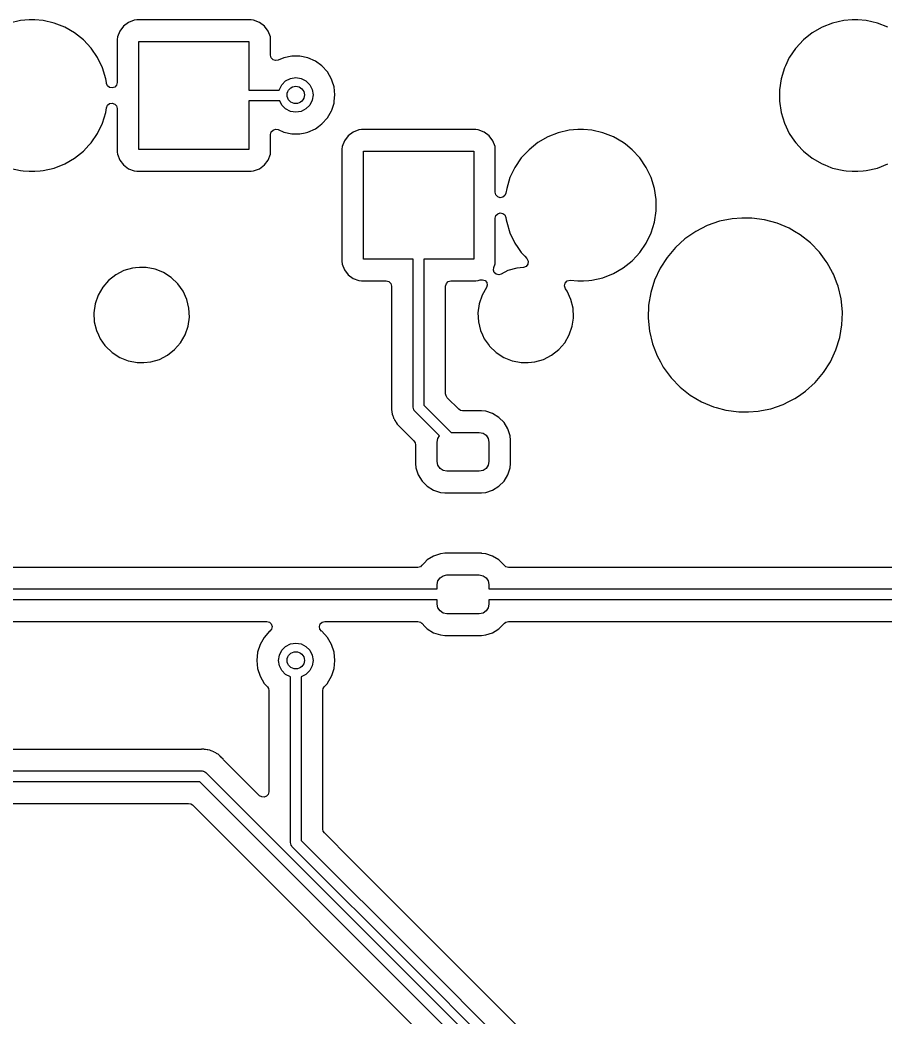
# Model space of a CAD drawing. Extents: x 30 to 259, y -142 to -25.
# Drawn here: x 127.28 to 147.3, y -107.93 to -84.84 of the extents above; entities that cross this region are included whole.
import ezdxf

# ---------------------------------------------------------------- set-up
doc = ezdxf.new("R2010")
doc.units = 0
doc.layers.add('BLACK', color=7, linetype='CONTINUOUS')

msp = doc.modelspace()

# ---------------------------------------------------------------- linework, layer by layer
at = {"layer": 'BLACK', "linetype": 'CONTINUOUS'}
for p, q in [((127.291, -84.8592), (127.035, -84.9176)), ((127.487, -84.8445), (127.291, -84.8592)), ((127.618, -84.8445), (127.487, -84.8445)), ((127.487, -84.8445), (127.487, -84.8445)), ((127.814, -84.8592), (127.618, -84.8445)), ((127.618, -84.8445), (127.618, -84.8445)), ((128.07, -84.9176), (127.814, -84.8592)), ((128.314, -85.0134), (128.07, -84.9176)), ((129.785, -84.9012), (129.67, -84.9875)), ((129.92, -84.8509), (129.785, -84.9012)), ((129.98, -84.8445), (129.92, -84.8509)), ((132.625, -84.8445), (129.98, -84.8445)), ((132.685, -84.8509), (132.625, -84.8445)), ((132.625, -84.8445), (132.625, -84.8445)), ((132.82, -84.9012), (132.685, -84.8509)), ((132.935, -84.9875), (132.82, -84.9012)), ((146.085, -84.9176), (145.841, -85.0134)), ((146.341, -84.8592), (146.085, -84.9176)), ((146.537, -84.8445), (146.341, -84.8592)), ((146.668, -84.8445), (146.537, -84.8445)), ((146.537, -84.8445), (146.537, -84.8445)), ((146.864, -84.8592), (146.668, -84.8445)), ((146.668, -84.8445), (146.668, -84.8445)), ((147.12, -84.9176), (146.864, -84.8592)), ((147.364, -85.0134), (147.12, -84.9176)), ((128.541, -85.1446), (128.314, -85.0134)), ((128.746, -85.3082), (128.541, -85.1446)), ((128.541, -85.1446), (128.541, -85.1446)), ((129.584, -85.1027), (129.533, -85.2375)), ((129.67, -84.9875), (129.584, -85.1027)), ((133.021, -85.1027), (132.935, -84.9875)), ((133.072, -85.2375), (133.021, -85.1027)), ((145.614, -85.1446), (145.409, -85.3082)), ((145.841, -85.0134), (145.614, -85.1446)), ((128.925, -85.5005), (128.746, -85.3082)), ((128.746, -85.3082), (128.746, -85.3082)), ((128.746, -85.3082), (128.746, -85.3082)), ((129.533, -85.2375), (129.527, -85.2971)), ((129.527, -85.2971), (129.527, -86.2953)), ((130.028, -87.845), (130.028, -85.345)), ((130.028, -85.345), (132.577, -85.345)), ((132.577, -85.345), (132.577, -86.47)), ((133.078, -85.2971), (133.072, -85.2375)), ((133.078, -85.6625), (133.078, -85.2971)), ((133.078, -85.2971), (133.078, -85.2971)), ((145.409, -85.3082), (145.23, -85.5005)), ((129.073, -85.7173), (128.925, -85.5005)), ((128.925, -85.5005), (128.925, -85.5005)), ((128.925, -85.5005), (128.925, -85.5005)), ((145.226, -85.5058), (145.088, -85.7095)), ((145.23, -85.5005), (145.226, -85.5058)), ((129.187, -85.9537), (129.073, -85.7173)), ((133.093, -85.7216), (133.078, -85.6625)), ((133.134, -85.7665), (133.093, -85.7216)), ((133.192, -85.7861), (133.134, -85.7665)), ((133.252, -85.7757), (133.192, -85.7861)), ((133.38, -85.7189), (133.252, -85.7757)), ((133.565, -85.6795), (133.38, -85.7189)), ((133.755, -85.6795), (133.565, -85.6795)), ((133.565, -85.6795), (133.565, -85.6795)), ((133.94, -85.7189), (133.755, -85.6795)), ((133.755, -85.6795), (133.755, -85.6795)), ((134.113, -85.7958), (133.94, -85.7189)), ((134.266, -85.9071), (134.113, -85.7958)), ((145.082, -85.7173), (144.991, -85.9075)), ((145.088, -85.7095), (145.082, -85.7173)), ((129.264, -86.2044), (129.187, -85.9537)), ((134.393, -86.0478), (134.266, -85.9071)), ((134.487, -86.2117), (134.393, -86.0478)), ((144.968, -85.9537), (144.891, -86.2044)), ((144.991, -85.9075), (144.968, -85.9537)), ((129.278, -86.2953), (129.264, -86.2044)), ((129.28, -86.3138), (129.278, -86.2953)), ((129.304, -86.3702), (129.28, -86.3138)), ((129.527, -86.2953), (129.512, -86.3546)), ((133.336, -86.3449), (133.425, -86.2564)), ((133.425, -86.2564), (133.536, -86.1996)), ((133.536, -86.1996), (133.66, -86.18)), ((133.66, -86.18), (133.784, -86.1996)), ((133.784, -86.1996), (133.895, -86.2564)), ((133.895, -86.2564), (133.984, -86.3449)), ((134.503, -86.2609), (134.487, -86.2117)), ((134.546, -86.3917), (134.503, -86.2609)), ((144.891, -86.2044), (144.852, -86.4638)), ((129.352, -86.4083), (129.304, -86.3702)), ((129.412, -86.419), (129.352, -86.4083)), ((129.47, -86.3995), (129.412, -86.419)), ((129.512, -86.3546), (129.47, -86.3995)), ((132.577, -86.47), (133.277, -86.47)), ((133.277, -86.47), (133.28, -86.4564)), ((133.28, -86.4564), (133.336, -86.3449)), ((133.984, -86.3449), (134.04, -86.4564)), ((134.04, -86.4564), (134.06, -86.58)), ((134.565, -86.58), (134.546, -86.3917)), ((144.852, -86.4638), (144.852, -86.7262)), ((129.304, -86.8198), (129.352, -86.7817)), ((129.352, -86.7817), (129.412, -86.771)), ((129.412, -86.771), (129.47, -86.7905)), ((129.47, -86.7905), (129.512, -86.8354)), ((133.288, -86.72), (132.577, -86.72)), ((132.577, -86.72), (132.577, -87.845)), ((133.336, -86.8151), (133.288, -86.72)), ((134.04, -86.7036), (133.984, -86.8151)), ((134.06, -86.58), (134.04, -86.7036)), ((134.492, -86.9337), (134.546, -86.7683)), ((134.546, -86.7683), (134.55, -86.7262)), ((134.55, -86.7262), (134.565, -86.58)), ((144.852, -86.7262), (144.891, -86.9856)), ((129.187, -87.2363), (129.264, -86.9856)), ((129.264, -86.9856), (129.28, -86.8762)), ((129.28, -86.8762), (129.304, -86.8198)), ((129.512, -86.8354), (129.527, -86.8947)), ((129.527, -86.8947), (129.527, -87.8929)), ((133.425, -86.9036), (133.336, -86.8151)), ((133.536, -86.9604), (133.425, -86.9036)), ((133.66, -86.98), (133.536, -86.9604)), ((133.784, -86.9604), (133.66, -86.98)), ((133.895, -86.9036), (133.784, -86.9604)), ((133.984, -86.8151), (133.895, -86.9036)), ((134.393, -87.1122), (134.487, -86.9483)), ((134.487, -86.9483), (134.492, -86.9337)), ((144.891, -86.9856), (144.968, -87.2363)), ((129.073, -87.4727), (129.187, -87.2363)), ((134.183, -87.3129), (134.266, -87.2529)), ((134.266, -87.2529), (134.393, -87.1122)), ((144.968, -87.2363), (145.082, -87.4727)), ((128.925, -87.6895), (129.073, -87.4727)), ((133.078, -87.4975), (133.093, -87.4384)), ((133.093, -87.4384), (133.134, -87.3935)), ((133.134, -87.3935), (133.192, -87.3739)), ((133.192, -87.3739), (133.252, -87.3843)), ((133.252, -87.3843), (133.38, -87.4411)), ((133.38, -87.4411), (133.565, -87.4805)), ((133.565, -87.4805), (133.565, -87.4805)), ((133.565, -87.4805), (133.755, -87.4805)), ((133.755, -87.4805), (133.878, -87.4543)), ((133.755, -87.4805), (133.755, -87.4805)), ((133.878, -87.4543), (133.94, -87.4411)), ((133.94, -87.4411), (134.113, -87.3642)), ((134.113, -87.3642), (134.183, -87.3129)), ((134.985, -87.4412), (134.87, -87.5275)), ((135.12, -87.3909), (134.985, -87.4412)), ((135.18, -87.3845), (135.12, -87.3909)), ((137.825, -87.3845), (135.18, -87.3845)), ((137.885, -87.3909), (137.825, -87.3845)), ((137.825, -87.3845), (137.825, -87.3845)), ((138.02, -87.4412), (137.885, -87.3909)), ((138.135, -87.5275), (138.02, -87.4412)), ((139.735, -87.4576), (139.491, -87.5534)), ((139.991, -87.3992), (139.735, -87.4576)), ((140.187, -87.3845), (139.991, -87.3992)), ((140.318, -87.3845), (140.187, -87.3845)), ((140.187, -87.3845), (140.187, -87.3845)), ((140.514, -87.3992), (140.318, -87.3845)), ((140.318, -87.3845), (140.318, -87.3845)), ((140.77, -87.4576), (140.514, -87.3992)), ((141.014, -87.5534), (140.77, -87.4576)), ((145.082, -87.4727), (145.202, -87.6477)), ((128.873, -87.7459), (128.925, -87.6895)), ((128.925, -87.6895), (128.925, -87.6895)), ((128.925, -87.6895), (128.925, -87.6895)), ((133.078, -87.8929), (133.078, -87.4975)), ((134.784, -87.6427), (134.733, -87.7775)), ((134.87, -87.5275), (134.784, -87.6427)), ((138.221, -87.6427), (138.135, -87.5275)), ((138.272, -87.7775), (138.221, -87.6427)), ((139.264, -87.6846), (139.059, -87.8482)), ((139.491, -87.5534), (139.264, -87.6846)), ((141.241, -87.6846), (141.014, -87.5534)), ((141.29, -87.7232), (141.241, -87.6846)), ((145.202, -87.6477), (145.23, -87.6895)), ((145.23, -87.6895), (145.377, -87.8482)), ((128.541, -88.0454), (128.746, -87.8818)), ((128.746, -87.8818), (128.873, -87.7459)), ((129.527, -87.8929), (129.528, -87.9062)), ((129.528, -87.9062), (129.533, -87.9525)), ((132.577, -87.845), (130.028, -87.845)), ((133.072, -87.9525), (133.078, -87.8929)), ((134.733, -87.7775), (134.727, -87.8371)), ((134.727, -87.8371), (134.727, -90.4329)), ((135.227, -90.385), (135.227, -87.885)), ((135.227, -87.885), (137.778, -87.885)), ((137.778, -87.885), (137.778, -90.385)), ((138.273, -87.7949), (138.272, -87.7775)), ((138.278, -87.8371), (138.273, -87.7949)), ((138.278, -88.8353), (138.278, -87.8371)), ((139.059, -87.8482), (138.88, -88.0405)), ((141.446, -87.8482), (141.29, -87.7232)), ((141.625, -88.0405), (141.446, -87.8482)), ((141.446, -87.8482), (141.446, -87.8482)), ((141.446, -87.8482), (141.446, -87.8482)), ((145.377, -87.8482), (145.409, -87.8818)), ((145.409, -87.8818), (145.614, -88.0454)), ((128.07, -88.2724), (128.314, -88.1766)), ((128.314, -88.1766), (128.541, -88.0454)), ((129.533, -87.9525), (129.584, -88.0873)), ((129.584, -88.0873), (129.67, -88.2025)), ((132.935, -88.2025), (133.021, -88.0873)), ((133.021, -88.0873), (133.072, -87.9525)), ((138.88, -88.0405), (138.732, -88.2573)), ((141.773, -88.2573), (141.625, -88.0405)), ((141.625, -88.0405), (141.625, -88.0405)), ((141.625, -88.0405), (141.625, -88.0405)), ((145.614, -88.0454), (145.841, -88.1766)), ((145.841, -88.1766), (145.907, -88.2025)), ((147.12, -88.2724), (147.364, -88.1766)), ((127.035, -88.2724), (127.291, -88.3308)), ((127.291, -88.3308), (127.347, -88.335)), ((127.347, -88.335), (127.487, -88.3455)), ((127.487, -88.3455), (127.487, -88.3455)), ((127.487, -88.3455), (127.618, -88.3455)), ((127.618, -88.3455), (127.741, -88.3363)), ((127.618, -88.3455), (127.618, -88.3455)), ((127.741, -88.3363), (127.814, -88.3308)), ((127.814, -88.3308), (128.07, -88.2724)), ((129.67, -88.2025), (129.785, -88.2888)), ((129.785, -88.2888), (129.92, -88.3391)), ((129.92, -88.3391), (129.98, -88.3455)), ((129.98, -88.3455), (132.625, -88.3455)), ((132.625, -88.3455), (132.685, -88.3391)), ((132.685, -88.3391), (132.82, -88.2888)), ((132.82, -88.2888), (132.935, -88.2025)), ((138.732, -88.2573), (138.618, -88.4937)), ((141.887, -88.4937), (141.773, -88.2573)), ((145.907, -88.2025), (146.047, -88.2573)), ((146.047, -88.2573), (146.085, -88.2724)), ((146.085, -88.2724), (146.341, -88.3308)), ((146.341, -88.3308), (146.397, -88.335)), ((146.397, -88.335), (146.537, -88.3455)), ((146.537, -88.3455), (146.537, -88.3455)), ((146.537, -88.3455), (146.668, -88.3455)), ((146.668, -88.3455), (146.791, -88.3363)), ((146.668, -88.3455), (146.668, -88.3455)), ((146.791, -88.3363), (146.864, -88.3308)), ((146.864, -88.3308), (147.12, -88.2724)), ((138.618, -88.4937), (138.541, -88.7444)), ((141.964, -88.7444), (141.887, -88.4937)), ((138.293, -88.8946), (138.278, -88.8353)), ((138.525, -88.8538), (138.501, -88.9102)), ((138.541, -88.7444), (138.525, -88.8538)), ((142.003, -89.0038), (141.964, -88.7444)), ((138.335, -88.9395), (138.293, -88.8946)), ((138.393, -88.959), (138.335, -88.9395)), ((138.453, -88.9483), (138.393, -88.959)), ((138.501, -88.9102), (138.453, -88.9483)), ((142.003, -89.2662), (142.003, -89.0038)), ((138.293, -89.3754), (138.335, -89.3305)), ((138.335, -89.3305), (138.393, -89.311)), ((138.393, -89.311), (138.453, -89.3217)), ((138.453, -89.3217), (138.501, -89.3598)), ((141.964, -89.5256), (142.003, -89.2662)), ((138.278, -89.4347), (138.293, -89.3754)), ((138.278, -90.4329), (138.278, -89.4347)), ((138.501, -89.3598), (138.525, -89.4162)), ((138.525, -89.4162), (138.533, -89.4707)), ((138.533, -89.4707), (138.541, -89.5256)), ((138.541, -89.5256), (138.618, -89.7763)), ((141.887, -89.7763), (141.964, -89.5256)), ((143.468, -89.5055), (143.184, -89.6041)), ((143.763, -89.4456), (143.468, -89.5055)), ((143.987, -89.4306), (143.763, -89.4456)), ((144.213, -89.4306), (143.987, -89.4306)), ((143.987, -89.4306), (143.987, -89.4306)), ((144.511, -89.4707), (144.213, -89.4306)), ((144.8, -89.55), (144.511, -89.4707)), ((144.511, -89.4707), (144.511, -89.4707)), ((144.511, -89.4707), (144.511, -89.4707)), ((144.896, -89.5906), (144.8, -89.55)), ((138.618, -89.7763), (138.732, -90.0127)), ((141.773, -90.0127), (141.887, -89.7763)), ((142.916, -89.7396), (142.668, -89.9097)), ((143.184, -89.6041), (142.916, -89.7396)), ((145.077, -89.6673), (144.896, -89.5906)), ((145.206, -89.7439), (145.077, -89.6673)), ((145.336, -89.8205), (145.206, -89.7439)), ((138.732, -90.0127), (138.799, -90.1112)), ((141.625, -90.2295), (141.773, -90.0127)), ((142.668, -89.9097), (142.446, -90.1112)), ((145.571, -90.0067), (145.336, -89.8205)), ((145.336, -89.8205), (145.336, -89.8205)), ((145.336, -89.8205), (145.336, -89.8205)), ((145.78, -90.2227), (145.571, -90.0067)), ((138.799, -90.1112), (138.88, -90.2295)), ((138.88, -90.2295), (138.959, -90.3146)), ((141.546, -90.3148), (141.625, -90.2295)), ((141.625, -90.2295), (141.625, -90.2295)), ((141.625, -90.2295), (141.625, -90.2295)), ((142.446, -90.1112), (142.252, -90.3407)), ((145.935, -90.4329), (145.78, -90.2227)), ((134.727, -90.4329), (134.733, -90.4925)), ((136.377, -90.385), (135.227, -90.385)), ((136.377, -93.8125), (136.377, -90.385)), ((137.778, -90.385), (136.627, -90.385)), ((136.627, -90.385), (136.627, -93.7607)), ((138.272, -90.4925), (138.278, -90.4329)), ((138.959, -90.3146), (139.007, -90.366)), ((139.007, -90.366), (139.038, -90.4267)), ((139.038, -90.4267), (139.032, -90.4945)), ((141.241, -90.5854), (141.446, -90.4218)), ((141.446, -90.4218), (141.546, -90.3148)), ((142.252, -90.3407), (142.09, -90.594)), ((145.959, -90.4646), (145.935, -90.4329)), ((146.082, -90.6894), (145.959, -90.4646)), ((129.681, -90.6478), (129.494, -90.7442)), ((129.883, -90.5886), (129.681, -90.6478)), ((129.953, -90.5819), (129.883, -90.5886)), ((130.04, -90.5736), (129.953, -90.5819)), ((130.198, -90.5736), (130.04, -90.5736)), ((130.404, -90.6134), (130.198, -90.5736)), ((130.198, -90.5736), (130.198, -90.5736)), ((130.427, -90.6223), (130.404, -90.6134)), ((130.404, -90.6134), (130.404, -90.6134)), ((130.404, -90.6134), (130.404, -90.6134)), ((130.599, -90.6916), (130.427, -90.6223)), ((130.776, -90.8053), (130.599, -90.6916)), ((134.733, -90.4925), (134.734, -90.4945)), ((134.734, -90.4945), (134.784, -90.6273)), ((134.784, -90.6273), (134.87, -90.7425)), ((138.234, -90.6342), (138.241, -90.5756)), ((138.255, -90.6894), (138.234, -90.6342)), ((138.241, -90.5756), (138.272, -90.4925)), ((138.299, -90.7286), (138.255, -90.6894)), ((138.571, -90.6478), (138.414, -90.7291)), ((138.773, -90.5886), (138.571, -90.6478)), ((138.928, -90.5738), (138.773, -90.5886)), ((138.991, -90.549), (138.928, -90.5738)), ((139.032, -90.4945), (138.991, -90.549)), ((141.014, -90.7166), (141.241, -90.5854)), ((142.09, -90.594), (141.963, -90.8665)), ((146.103, -90.7281), (146.082, -90.6894)), ((129.329, -90.8743), (129.191, -91.0332)), ((129.494, -90.7442), (129.329, -90.8743)), ((130.929, -90.9505), (130.776, -90.8053)), ((130.776, -90.8053), (130.776, -90.8053)), ((130.776, -90.8053), (130.776, -90.8053)), ((134.87, -90.7425), (134.985, -90.8288)), ((134.985, -90.8288), (135.12, -90.8791)), ((135.12, -90.8791), (135.18, -90.8855)), ((135.18, -90.8855), (135.753, -90.8855)), ((135.753, -90.8855), (135.815, -90.9021)), ((135.815, -90.9021), (135.86, -90.9475)), ((137.145, -90.9475), (137.19, -90.9021)), ((137.19, -90.9021), (137.252, -90.8855)), ((137.252, -90.8855), (137.825, -90.8855)), ((137.825, -90.8855), (137.885, -90.8791)), ((137.825, -90.8855), (137.825, -90.8855)), ((137.885, -90.8791), (137.925, -90.864)), ((137.925, -90.864), (137.985, -90.8573)), ((137.985, -90.8573), (138.041, -90.8796)), ((138.041, -90.8796), (138.08, -90.9255)), ((138.08, -90.9255), (138.093, -90.9844)), ((138.356, -90.7429), (138.299, -90.7286)), ((138.414, -90.7291), (138.356, -90.7429)), ((139.88, -91.0026), (139.895, -90.9352)), ((139.895, -90.9352), (139.945, -90.8868)), ((139.945, -90.8868), (140.013, -90.8724)), ((140.013, -90.8724), (140.187, -90.8855)), ((140.187, -90.8855), (140.187, -90.8855)), ((140.187, -90.8855), (140.318, -90.8855)), ((140.318, -90.8855), (140.441, -90.8763)), ((140.318, -90.8855), (140.318, -90.8855)), ((140.441, -90.8763), (140.514, -90.8708)), ((140.514, -90.8708), (140.77, -90.8124)), ((140.77, -90.8124), (141.014, -90.7166)), ((141.963, -90.8665), (141.874, -91.1535)), ((146.189, -90.9505), (146.103, -90.7281)), ((129.191, -91.0332), (129.086, -91.2154)), ((131.051, -91.1218), (130.929, -90.9505)), ((130.929, -90.9505), (130.929, -90.9505)), ((131.138, -91.3131), (131.051, -91.1218)), ((131.051, -91.1218), (131.051, -91.1218)), ((131.051, -91.1218), (131.051, -91.1218)), ((135.86, -90.9475), (135.877, -91.0095)), ((135.877, -91.0095), (135.877, -93.7298)), ((137.128, -91.0095), (137.145, -90.9475)), ((137.128, -93.502), (137.128, -91.0095)), ((138.076, -91.0422), (137.976, -91.2154)), ((138.093, -90.9844), (138.076, -91.0422)), ((139.902, -91.068), (139.88, -91.0026)), ((139.941, -91.1218), (139.902, -91.068)), ((140.028, -91.3131), (139.941, -91.1218)), ((139.941, -91.1218), (139.941, -91.1218)), ((139.941, -91.1218), (139.941, -91.1218)), ((141.874, -91.1535), (141.824, -91.4498)), ((146.211, -91.0086), (146.189, -90.9505)), ((146.281, -91.3009), (146.211, -91.0086)), ((129.086, -91.2154), (129.017, -91.4142)), ((131.188, -91.5175), (131.138, -91.3131)), ((137.976, -91.2154), (137.907, -91.4142)), ((140.078, -91.5175), (140.028, -91.3131)), ((146.311, -91.5998), (146.281, -91.3009)), ((129.017, -91.4142), (128.987, -91.6224)), ((128.987, -91.6224), (128.997, -91.8325)), ((128.987, -91.6224), (128.987, -91.6224)), ((131.198, -91.7276), (131.188, -91.5175)), ((137.907, -91.4142), (137.877, -91.6224)), ((137.877, -91.6224), (137.877, -91.6224)), ((137.877, -91.6224), (137.887, -91.8325)), ((140.088, -91.7276), (140.078, -91.5175)), ((141.824, -91.4498), (141.814, -91.7502)), ((146.301, -91.9002), (146.31, -91.6224)), ((146.31, -91.6224), (146.311, -91.5998)), ((128.997, -91.8325), (129.047, -92.0369)), ((131.168, -91.9358), (131.198, -91.7276)), ((137.887, -91.8325), (137.937, -92.0369)), ((140.058, -91.9358), (140.084, -91.7502)), ((140.084, -91.7502), (140.088, -91.7276)), ((141.814, -91.7502), (141.844, -92.0491)), ((129.047, -92.0369), (129.092, -92.1346)), ((131.099, -92.1346), (131.168, -91.9358)), ((137.937, -92.0369), (137.982, -92.1346)), ((139.989, -92.1346), (140.058, -91.9358)), ((141.844, -92.0491), (141.914, -92.3414)), ((146.251, -92.1965), (146.301, -91.9002)), ((129.092, -92.1346), (129.134, -92.2282)), ((129.134, -92.2282), (129.243, -92.3812)), ((130.856, -92.4757), (130.994, -92.3168)), ((130.994, -92.3168), (131.099, -92.1346)), ((137.982, -92.1346), (138.024, -92.2282)), ((138.024, -92.2282), (138.133, -92.3812)), ((139.746, -92.4757), (139.884, -92.3168)), ((139.884, -92.3168), (139.989, -92.1346)), ((146.162, -92.4835), (146.251, -92.1965)), ((129.243, -92.3812), (129.256, -92.3995)), ((129.256, -92.3995), (129.409, -92.5447)), ((129.409, -92.5447), (129.409, -92.5447)), ((129.409, -92.5447), (129.409, -92.5447)), ((129.409, -92.5447), (129.586, -92.6584)), ((130.691, -92.6058), (130.856, -92.4757)), ((138.133, -92.3812), (138.146, -92.3995)), ((138.146, -92.3995), (138.299, -92.5447)), ((138.299, -92.5447), (138.299, -92.5447)), ((138.299, -92.5447), (138.299, -92.5447)), ((138.299, -92.5447), (138.476, -92.6584)), ((139.581, -92.6058), (139.746, -92.4757)), ((141.914, -92.3414), (142.022, -92.6219)), ((146.035, -92.756), (146.162, -92.4835)), ((129.586, -92.6584), (129.586, -92.6584)), ((129.586, -92.6584), (129.781, -92.7366)), ((129.781, -92.7366), (129.91, -92.7614)), ((129.91, -92.7614), (129.987, -92.7764)), ((129.987, -92.7764), (129.987, -92.7764)), ((129.987, -92.7764), (130.145, -92.7764)), ((130.145, -92.7764), (130.302, -92.7614)), ((130.145, -92.7764), (130.145, -92.7764)), ((130.302, -92.7614), (130.504, -92.7022)), ((130.504, -92.7022), (130.691, -92.6058)), ((138.476, -92.6584), (138.476, -92.6584)), ((138.476, -92.6584), (138.671, -92.7366)), ((138.671, -92.7366), (138.8, -92.7614)), ((138.8, -92.7614), (138.877, -92.7764)), ((138.877, -92.7764), (138.877, -92.7764)), ((138.877, -92.7764), (139.035, -92.7764)), ((139.035, -92.7764), (139.192, -92.7614)), ((139.035, -92.7764), (139.035, -92.7764)), ((139.192, -92.7614), (139.394, -92.7022)), ((139.394, -92.7022), (139.581, -92.6058)), ((142.022, -92.6219), (142.099, -92.7614)), ((142.099, -92.7614), (142.166, -92.8854)), ((145.873, -93.0093), (146.035, -92.756)), ((142.166, -92.8854), (142.345, -93.1273)), ((145.679, -93.2388), (145.873, -93.0093)), ((142.345, -93.1273), (142.554, -93.3433)), ((145.457, -93.4403), (145.679, -93.2388)), ((142.554, -93.3433), (142.789, -93.5295)), ((145.292, -93.5534), (145.457, -93.4403)), ((137.137, -93.5495), (137.128, -93.502)), ((137.164, -93.5897), (137.137, -93.5495)), ((137.43, -93.8557), (137.164, -93.5897)), ((142.789, -93.5295), (143.048, -93.6827)), ((143.048, -93.6827), (143.325, -93.8)), ((144.941, -93.7459), (145.075, -93.6782)), ((145.075, -93.6782), (145.209, -93.6104)), ((145.209, -93.6104), (145.292, -93.5534)), ((135.877, -93.7298), (135.875, -93.7503)), ((135.875, -93.7503), (135.877, -93.8204)), ((135.877, -93.8204), (135.877, -93.8243)), ((135.877, -93.8243), (135.877, -93.8518)), ((135.877, -93.8518), (135.878, -93.8558)), ((135.878, -93.8558), (135.878, -93.8675)), ((135.878, -93.8675), (135.88, -93.9111)), ((135.88, -93.9111), (135.885, -93.9304)), ((135.885, -93.9304), (135.889, -93.9494)), ((136.386, -93.8422), (136.377, -93.8125)), ((136.393, -93.8724), (136.386, -93.8422)), ((136.397, -93.8775), (136.393, -93.8724)), ((136.397, -93.8801), (136.397, -93.8775)), ((136.401, -93.883), (136.397, -93.8801)), ((136.414, -93.9009), (136.401, -93.883)), ((136.988, -94.4745), (136.414, -93.9009)), ((136.627, -93.7607), (137.259, -94.3925)), ((137.47, -93.8826), (137.43, -93.8557)), ((137.518, -93.892), (137.47, -93.8826)), ((137.956, -93.892), (137.518, -93.892)), ((138.055, -93.9021), (137.956, -93.892)), ((138.216, -93.9555), (138.055, -93.9021)), ((143.325, -93.8), (143.325, -93.8)), ((143.325, -93.8), (143.325, -93.8)), ((143.325, -93.8), (143.389, -93.8175)), ((143.389, -93.8175), (143.614, -93.8793)), ((143.614, -93.8793), (143.912, -93.9194)), ((143.912, -93.9194), (144.138, -93.9194)), ((144.138, -93.9194), (144.362, -93.9044)), ((144.138, -93.9194), (144.138, -93.9194)), ((144.362, -93.9044), (144.436, -93.8894)), ((144.436, -93.8894), (144.657, -93.8445)), ((144.657, -93.8445), (144.941, -93.7459)), ((135.889, -93.9494), (135.892, -93.9693)), ((135.892, -93.9693), (135.908, -94.0099)), ((135.908, -94.0099), (135.912, -94.021)), ((135.912, -94.021), (135.924, -94.0629)), ((135.924, -94.0629), (135.934, -94.0801)), ((135.934, -94.0801), (135.943, -94.0976)), ((135.943, -94.0976), (135.95, -94.1162)), ((135.95, -94.1162), (135.95, -94.1162)), ((135.95, -94.1162), (135.976, -94.1516)), ((135.976, -94.1516), (135.982, -94.1613)), ((135.982, -94.1613), (136.004, -94.1989)), ((138.361, -94.0445), (138.216, -93.9555)), ((138.48, -94.1645), (138.361, -94.0445)), ((138.57, -94.3088), (138.48, -94.1645)), ((136.004, -94.1989), (136.004, -94.1989)), ((136.004, -94.1989), (136.004, -94.1989)), ((136.004, -94.1989), (136.018, -94.2131)), ((136.018, -94.2131), (136.031, -94.2279)), ((136.031, -94.2279), (136.043, -94.2441)), ((136.043, -94.2441), (136.077, -94.2719)), ((136.077, -94.2719), (136.085, -94.2798)), ((136.085, -94.2798), (136.396, -94.5903)), ((137.259, -94.3925), (137.907, -94.3925)), ((137.907, -94.3925), (137.994, -94.4096)), ((138.623, -94.4698), (138.57, -94.3088)), ((138.57, -94.3088), (138.57, -94.3088)), ((138.57, -94.3088), (138.57, -94.3088)), ((136.396, -94.5903), (136.423, -94.6305)), ((136.423, -94.6305), (136.432, -94.678)), ((136.933, -94.6175), (136.95, -94.5314)), ((136.933, -95.0675), (136.933, -94.6175)), ((136.95, -94.5314), (136.988, -94.4745)), ((137.994, -94.4096), (138.067, -94.4584)), ((138.067, -94.4584), (138.115, -94.5314)), ((138.115, -94.5314), (138.132, -94.6175)), ((138.132, -94.6175), (138.132, -95.0675)), ((138.633, -94.5692), (138.623, -94.4698)), ((138.633, -95.1158), (138.633, -94.5692)), ((136.432, -94.678), (136.432, -95.1158)), ((136.95, -95.1536), (136.933, -95.0675)), ((138.132, -95.0675), (138.115, -95.1536)), ((136.432, -95.1158), (136.442, -95.2152)), ((136.442, -95.2152), (136.495, -95.3762)), ((136.998, -95.2266), (136.95, -95.1536)), ((137.071, -95.2754), (136.998, -95.2266)), ((137.157, -95.2925), (137.071, -95.2754)), ((137.907, -95.2925), (137.157, -95.2925)), ((137.994, -95.2754), (137.907, -95.2925)), ((138.067, -95.2266), (137.994, -95.2754)), ((138.115, -95.1536), (138.067, -95.2266)), ((138.57, -95.3762), (138.623, -95.2152)), ((138.623, -95.2152), (138.633, -95.1158)), ((136.495, -95.3762), (136.585, -95.5205)), ((136.585, -95.5205), (136.704, -95.6405)), ((138.361, -95.6405), (138.48, -95.5205)), ((138.48, -95.5205), (138.57, -95.3762)), ((136.704, -95.6405), (136.849, -95.7295)), ((136.849, -95.7295), (136.849, -95.7295)), ((136.849, -95.7295), (136.849, -95.7295)), ((136.849, -95.7295), (137.01, -95.7828)), ((137.01, -95.7828), (137.109, -95.793)), ((137.109, -95.793), (137.956, -95.793)), ((137.956, -95.793), (138.055, -95.7828)), ((138.055, -95.7828), (138.216, -95.7295)), ((138.216, -95.7295), (138.361, -95.6405)), ((136.639, -97.4096), (136.585, -97.4645)), ((136.704, -97.3445), (136.639, -97.4096)), ((136.849, -97.2555), (136.704, -97.3445)), ((137.01, -97.2021), (136.849, -97.2555)), ((137.109, -97.192), (137.01, -97.2021)), ((137.956, -97.192), (137.109, -97.192)), ((137.966, -97.193), (137.956, -97.192)), ((138.055, -97.2021), (137.966, -97.193)), ((138.216, -97.2555), (138.055, -97.2021)), ((138.361, -97.3445), (138.216, -97.2555)), ((138.48, -97.4645), (138.361, -97.3445)), ((138.361, -97.3445), (138.361, -97.3445)), ((138.361, -97.3445), (138.361, -97.3445)), ((136.483, -97.517), (119.532, -97.517)), ((136.543, -97.5013), (136.483, -97.517)), ((136.573, -97.4731), (136.543, -97.5013)), ((136.574, -97.4747), (136.573, -97.4731)), ((136.585, -97.4645), (136.574, -97.4747)), ((136.585, -97.4645), (136.585, -97.4645)), ((138.491, -97.4747), (138.48, -97.4645)), ((138.48, -97.4645), (138.48, -97.4645)), ((138.492, -97.4731), (138.491, -97.4747)), ((138.522, -97.5013), (138.492, -97.4731)), ((138.582, -97.517), (138.522, -97.5013)), ((155.533, -97.517), (138.582, -97.517)), ((136.933, -97.9175), (136.95, -97.8314)), ((136.95, -97.8314), (136.998, -97.7584)), ((136.998, -97.7584), (137.071, -97.7096)), ((137.071, -97.7096), (137.157, -97.6925)), ((137.157, -97.6925), (137.907, -97.6925)), ((137.907, -97.6925), (137.994, -97.7096)), ((137.994, -97.7096), (138.067, -97.7584)), ((138.067, -97.7584), (138.115, -97.8314)), ((138.115, -97.8314), (138.132, -97.9175)), ((119.082, -98.0175), (136.933, -98.0175)), ((136.933, -98.0175), (136.933, -97.9175)), ((138.132, -97.9175), (138.132, -98.0175)), ((138.132, -98.0175), (155.982, -98.0175)), ((136.933, -98.2675), (119.082, -98.2675)), ((136.933, -98.3675), (136.933, -98.2675)), ((155.982, -98.2675), (138.132, -98.2675)), ((138.132, -98.2675), (138.132, -98.3675)), ((136.95, -98.4536), (136.933, -98.3675)), ((136.998, -98.5266), (136.95, -98.4536)), ((137.071, -98.5754), (136.998, -98.5266)), ((138.067, -98.5266), (137.994, -98.5754)), ((138.115, -98.4536), (138.067, -98.5266)), ((138.132, -98.3675), (138.115, -98.4536)), ((119.532, -98.768), (132.988, -98.768)), ((132.988, -98.768), (133.048, -98.7833)), ((133.048, -98.7833), (133.093, -98.8256)), ((134.227, -98.8256), (134.272, -98.7833)), ((134.272, -98.7833), (134.332, -98.768)), ((134.332, -98.768), (136.483, -98.768)), ((136.483, -98.768), (136.543, -98.7837)), ((136.543, -98.7837), (136.573, -98.8118)), ((137.157, -98.5925), (137.071, -98.5754)), ((137.907, -98.5925), (137.157, -98.5925)), ((137.994, -98.5754), (137.907, -98.5925)), ((138.492, -98.8118), (138.522, -98.7837)), ((138.522, -98.7837), (138.582, -98.768)), ((138.582, -98.768), (155.533, -98.768)), ((133.054, -98.9971), (132.927, -99.1378)), ((133.061, -98.9923), (133.054, -98.9971)), ((133.1, -98.9448), (133.061, -98.9923)), ((133.093, -98.8256), (133.112, -98.8842)), ((133.112, -98.8842), (133.1, -98.9448)), ((134.208, -98.8842), (134.227, -98.8256)), ((134.22, -98.9448), (134.208, -98.8842)), ((134.259, -98.9923), (134.22, -98.9448)), ((134.266, -98.9971), (134.259, -98.9923)), ((134.393, -99.1378), (134.266, -98.9971)), ((136.573, -98.8118), (136.574, -98.8103)), ((136.574, -98.8103), (136.585, -98.8205)), ((136.585, -98.8205), (136.585, -98.8205)), ((136.585, -98.8205), (136.648, -98.8842)), ((136.648, -98.8842), (136.704, -98.9405)), ((136.704, -98.9405), (136.849, -99.0295)), ((138.216, -99.0295), (138.276, -98.9923)), ((138.276, -98.9923), (138.361, -98.9405)), ((138.361, -98.9405), (138.48, -98.8205)), ((138.361, -98.9405), (138.361, -98.9405)), ((138.361, -98.9405), (138.361, -98.9405)), ((138.48, -98.8205), (138.491, -98.8103)), ((138.48, -98.8205), (138.48, -98.8205)), ((138.491, -98.8103), (138.492, -98.8118)), ((132.927, -99.1378), (132.833, -99.3017)), ((134.487, -99.3017), (134.393, -99.1378)), ((136.849, -99.0295), (136.849, -99.0295)), ((136.849, -99.0295), (136.849, -99.0295)), ((136.849, -99.0295), (137.01, -99.0828)), ((137.01, -99.0828), (137.109, -99.093)), ((137.109, -99.093), (137.956, -99.093)), ((137.956, -99.093), (138.055, -99.0828)), ((138.055, -99.0828), (138.216, -99.0295)), ((132.774, -99.4817), (132.755, -99.67)), ((132.833, -99.3017), (132.774, -99.4817)), ((133.28, -99.5464), (133.336, -99.4349)), ((133.336, -99.4349), (133.425, -99.3464)), ((133.425, -99.3464), (133.536, -99.2896)), ((133.536, -99.2896), (133.66, -99.27)), ((133.66, -99.27), (133.784, -99.2896)), ((133.784, -99.2896), (133.895, -99.3464)), ((133.895, -99.3464), (133.984, -99.4349)), ((133.984, -99.4349), (134.04, -99.5464)), ((134.546, -99.4817), (134.487, -99.3017)), ((134.487, -99.3017), (134.487, -99.3017)), ((134.565, -99.67), (134.546, -99.4817)), ((132.755, -99.67), (132.774, -99.8583)), ((133.26, -99.67), (133.28, -99.5464)), ((133.28, -99.7936), (133.26, -99.67)), ((134.04, -99.5464), (134.06, -99.67)), ((134.06, -99.67), (134.04, -99.7936)), ((134.546, -99.8583), (134.565, -99.67)), ((132.774, -99.8583), (132.833, -100.038)), ((133.336, -99.9051), (133.28, -99.7936)), ((133.425, -99.9936), (133.336, -99.9051)), ((133.984, -99.9051), (133.895, -99.9936)), ((134.04, -99.7936), (133.984, -99.9051)), ((134.501, -99.9958), (134.546, -99.8583)), ((132.833, -100.038), (132.927, -100.202)), ((133.535, -100.05), (133.425, -99.9936)), ((133.535, -103.889), (133.535, -100.05)), ((133.895, -99.9936), (133.785, -100.05)), ((133.785, -100.05), (133.785, -103.837)), ((134.396, -100.196), (134.487, -100.038)), ((134.487, -100.038), (134.501, -99.9958)), ((132.927, -100.202), (132.946, -100.222)), ((132.946, -100.222), (133.003, -100.286)), ((133.003, -100.286), (133.026, -100.324)), ((133.026, -100.324), (133.034, -100.369)), ((133.034, -100.369), (133.034, -102.715)), ((134.285, -100.369), (134.294, -100.324)), ((134.285, -103.578), (134.285, -100.369)), ((134.294, -100.324), (134.317, -100.286)), ((134.317, -100.286), (134.393, -100.202)), ((134.393, -100.202), (134.396, -100.196)), ((131.455, -101.73), (117.356, -101.73)), ((131.467, -101.73), (131.455, -101.73)), ((131.477, -101.729), (131.467, -101.73)), ((131.51, -101.725), (131.477, -101.729)), ((131.523, -101.727), (131.51, -101.725)), ((131.51, -101.725), (131.51, -101.725)), ((131.53, -101.729), (131.523, -101.727)), ((131.55, -101.73), (131.53, -101.729)), ((131.57, -101.73), (131.55, -101.73)), ((131.612, -101.741), (131.57, -101.73)), ((131.623, -101.743), (131.612, -101.741)), ((131.667, -101.75), (131.623, -101.743)), ((131.685, -101.758), (131.667, -101.75)), ((131.703, -101.764), (131.685, -101.758)), ((131.723, -101.769), (131.703, -101.764)), ((131.761, -101.79), (131.723, -101.769)), ((131.771, -101.796), (131.761, -101.79)), ((131.812, -101.813), (131.771, -101.796)), ((131.827, -101.825), (131.812, -101.813)), ((131.844, -101.836), (131.827, -101.825)), ((131.861, -101.845), (131.844, -101.836)), ((131.893, -101.875), (131.861, -101.845)), ((131.902, -101.883), (131.893, -101.875)), ((131.905, -101.885), (131.902, -101.883)), ((131.925, -101.905), (131.905, -101.885)), ((131.927, -101.908), (131.925, -101.905)), ((131.979, -101.956), (131.927, -101.908)), ((131.991, -101.972), (131.979, -101.956)), ((132.823, -102.803), (131.991, -101.972)), ((117.097, -102.231), (131.491, -102.231)), ((131.491, -102.231), (131.513, -102.234)), ((131.513, -102.234), (131.517, -102.233)), ((131.517, -102.233), (131.52, -102.235)), ((131.52, -102.235), (131.526, -102.236)), ((131.526, -102.236), (131.552, -102.252)), ((131.552, -102.252), (131.579, -102.267)), ((131.439, -102.481), (117.046, -102.481)), ((144.094, -115.136), (131.439, -102.481)), ((131.579, -102.267), (144.169, -114.857)), ((133.034, -102.715), (133.021, -102.772)), ((132.872, -102.833), (132.823, -102.803)), ((132.93, -102.838), (132.872, -102.833)), ((132.983, -102.816), (132.93, -102.838)), ((133.021, -102.772), (132.983, -102.816)), ((121.165, -102.981), (131.18, -102.981)), ((131.18, -102.981), (131.228, -102.99)), ((131.228, -102.99), (131.268, -103.017)), ((131.268, -103.017), (141.37, -113.12)), ((134.295, -103.626), (134.285, -103.578)), ((134.322, -103.666), (134.295, -103.626)), ((133.785, -103.837), (136.574, -106.626)), ((134.951, -104.295), (134.322, -103.666)), ((133.544, -103.918), (133.535, -103.889)), ((133.55, -103.948), (133.544, -103.918)), ((133.554, -103.953), (133.55, -103.948)), ((133.555, -103.956), (133.554, -103.953)), ((133.558, -103.959), (133.555, -103.956)), ((133.572, -103.977), (133.558, -103.959)), ((136.397, -106.803), (133.572, -103.977)), ((136.895, -106.239), (134.951, -104.295)), ((136.9, -106.244), (136.895, -106.239)), ((136.895, -106.239), (136.895, -106.239)), ((139.283, -108.627), (136.9, -106.244)), ((136.9, -106.244), (136.9, -106.244)), ((136.574, -106.626), (136.574, -106.626)), ((136.574, -106.626), (141.463, -111.515)), ((141.323, -111.728), (136.397, -106.803)), ((136.397, -106.803), (136.397, -106.803))]:
    msp.add_line(p, q, dxfattribs=at)
at = {"layer": 'BLACK'}
for centre in [(133.66, -86.58), (133.66, -99.67)]:
    msp.add_circle(centre, 0.2, dxfattribs=at)

doc.saveas('drawing.dxf')
